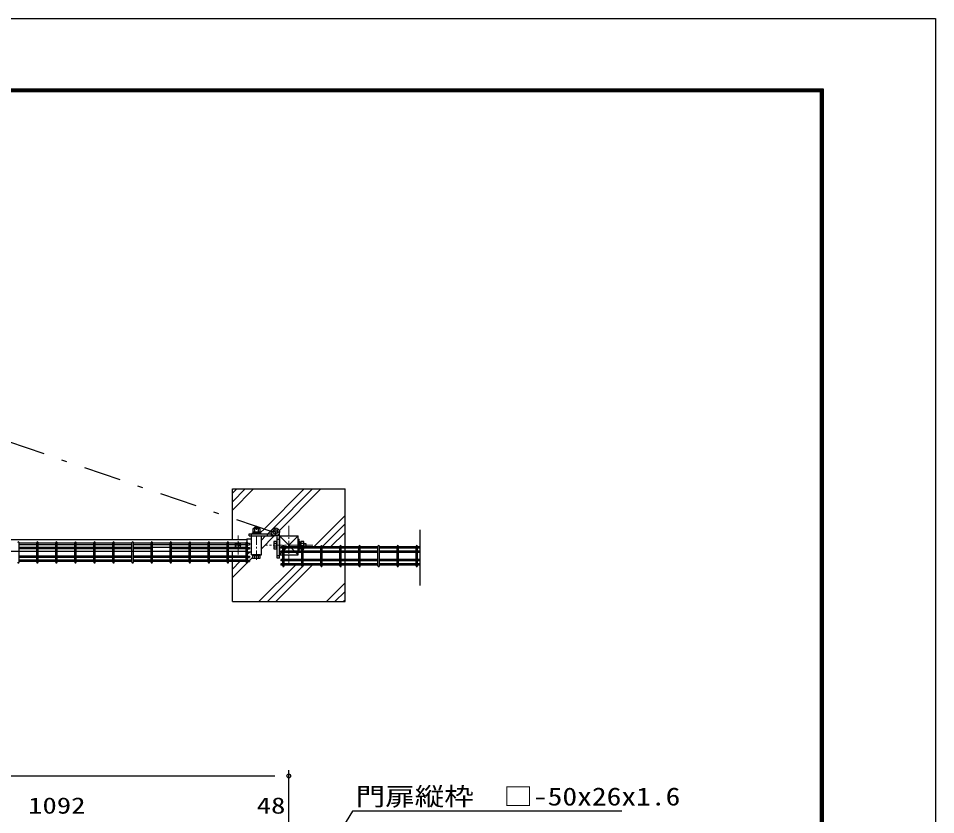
# Model space of a CAD drawing. Units: millimetres, scale not verified. Extents: x -4455 to 4455, y -3150 to 3150.
# Drawn here: x 2011 to 4455, y 1029 to 3150 of the extents above; entities that cross this region are included whole.
import ezdxf
from ezdxf.enums import TextEntityAlignment as Align

# ---------------------------------------------------------------- set-up
doc = ezdxf.new("R2010")
doc.units = ezdxf.units.MM
doc.header["$LTSCALE"] = 20
doc.header["$PDMODE"] = 32
doc.header["$PDSIZE"] = 10
doc.linetypes.add('USER1', pattern=[2, 1.25, -0.25, 0.25, -0.25])
doc.linetypes.add('USER3', pattern=[10.7, 5, -2.5, 0.7, -2.5])
for name, color, linetype, lineweight in [('0-2_外形線', 7, 'Continuous', 25), ('0-3_0', 7, 'Continuous', 25), ('0-4_軸線', 1, 'USER1', 9), ('0-8_扉縦枠', 7, 'Continuous', 25), ('0-9_J180', 2, 'Continuous', 25), ('0-A_LAYER15', 1, 'Continuous', 25), ('0-B_EXTCNT-L', 4, 'Continuous', 25), ('0-E_ハッチング', 4, 'Continuous', 25), ('0-F_扉横枠', 7, 'Continuous', 25), ('1-0_丁番', 3, 'Continuous', 25), ('1-9_LAYER12', 3, 'Continuous', 25)]:
    doc.layers.add(name, color=color, linetype=linetype, lineweight=lineweight)
doc.layers.add('0-7_DEFPOINTS', color=7, linetype='Continuous')
doc.styles.add('ＭＳ ゴシック', font='')
doc.styles.get('ＭＳ ゴシック').set_extended_font_data('MS Gothic')

msp = doc.modelspace()

# ---------------------------------------------------------------- linework, layer by layer
at = {"layer": '0-2_外形線'}
for p, q in [((2706.11, 1771.58), (2756.11, 1771.58)), ((2756.11, 1771.58), (2706.11, 1721.58)), ((2756.11, 1721.58), (2706.11, 1771.58)), ((2756.11, 1721.58), (2706.11, 1771.58)), ((2756.11, 1771.58), (2706.11, 1721.58)), ((2706.11, 1771.58), (2706.11, 1721.58)), ((2706.11, 1771.58), (2706.11, 1721.58)), ((2756.11, 1721.58), (2756.11, 1771.58)), ((2706.11, 1721.58), (2756.11, 1721.58))]:
    msp.add_line(p, q, dxfattribs=at)
at = {"layer": '0-3_0'}
for p, q in [((2581.11, 1896.58), (2881.11, 1896.58)), ((2581.11, 1762.08), (2581.11, 1896.58)), ((2881.11, 1596.58), (2881.11, 1896.58)), ((2581.11, 1596.58), (2581.11, 1731.08)), ((2581.11, 1596.58), (2881.11, 1596.58))]:
    msp.add_line(p, q, dxfattribs=at)
at = {"layer": '0-3_0', "color": 3}
msp.add_lwpolyline([(-4455, 3150), (4455, 3150), (4455, -3150), (-4455, -3150)], close=True, dxfattribs=at)
at = {"layer": '0-3_0'}
for points in [[(-4155, 2962.5), (4155, 2962.5), (4155, -2962.5), (-4155, -2962.5)], [(-4153.13, 2960.62), (4153.12, 2960.62), (4153.12, -2960.63), (-4153.13, -2960.63)], [(-4151.25, 2958.75), (4151.25, 2958.75), (4151.25, -2958.75), (-4151.25, -2958.75)], [(-4149.38, 2956.87), (4149.37, 2956.87), (4149.37, -2956.88), (-4149.38, -2956.88)], [(-4147.5, 2955), (4147.5, 2955), (4147.5, -2955), (-4147.5, -2955)]]:
    msp.add_lwpolyline(points, close=True, dxfattribs=at)
at = {"layer": '0-4_軸線'}
for p, q in [((2645.11, 1707.92), (2645.11, 1798.39)), ((2731.11, 1693.49), (2731.11, 1799.67)), ((2595.91, 1722.43), (2595.91, 1773)), ((2595.91, 1722.43), (2595.91, 1773)), ((2794.92, 1746.58), (2667.29, 1746.58)), ((2794.78, 1746.58), (2667.43, 1746.58))]:
    msp.add_line(p, q, dxfattribs=at)
at = {"layer": '0-7_DEFPOINTS'}
msp.add_point((2731.11, 1132.29), dxfattribs=at)
at = {"layer": '0-8_扉縦枠'}
for p, q in [((2632.11, 1721.58), (2632.11, 1771.58)), ((2632.11, 1771.58), (2658.11, 1771.58)), ((2658.11, 1721.58), (2658.11, 1771.58)), ((2632.11, 1721.58), (2658.11, 1721.58))]:
    msp.add_line(p, q, dxfattribs=at)
at = {"layer": '0-9_J180'}
for p, q in [((2012.36, 1701.28), (2012.36, 1753.68)), ((2059.53, 1751.88), (2012.36, 1751.88)), ((2059.53, 1748.28), (2012.36, 1748.28)), ((2059.53, 1740.58), (2012.36, 1740.58)), ((2059.53, 1736.98), (2012.36, 1736.98)), ((2059.53, 1701.28), (2059.53, 1753.68)), ((2063.13, 1701.28), (2063.13, 1753.68)), ((2110.3, 1751.88), (2063.13, 1751.88)), ((2110.3, 1748.28), (2063.13, 1748.28)), ((2110.3, 1740.58), (2063.13, 1740.58)), ((2110.3, 1736.98), (2063.13, 1736.98)), ((2110.3, 1701.28), (2110.3, 1753.68)), ((2113.9, 1701.28), (2113.9, 1753.68)), ((2161.07, 1751.88), (2113.9, 1751.88)), ((2161.07, 1748.28), (2113.9, 1748.28)), ((2161.07, 1740.58), (2113.9, 1740.58)), ((2161.07, 1736.98), (2113.9, 1736.98)), ((2161.07, 1701.28), (2161.07, 1753.68)), ((2164.67, 1701.28), (2164.67, 1753.68)), ((2211.84, 1751.88), (2164.67, 1751.88)), ((2211.84, 1748.28), (2164.67, 1748.28)), ((2211.84, 1740.58), (2164.67, 1740.58)), ((2211.84, 1736.98), (2164.67, 1736.98)), ((2211.84, 1701.28), (2211.84, 1753.68)), ((2215.44, 1701.28), (2215.44, 1753.68)), ((2262.61, 1751.88), (2215.44, 1751.88)), ((2262.61, 1748.28), (2215.44, 1748.28)), ((2262.61, 1740.58), (2215.44, 1740.58)), ((2262.61, 1736.98), (2215.44, 1736.98)), ((2262.61, 1701.28), (2262.61, 1753.68)), ((2266.21, 1701.28), (2266.21, 1753.68)), ((2313.38, 1751.88), (2266.21, 1751.88)), ((2313.38, 1748.28), (2266.21, 1748.28)), ((2313.38, 1740.58), (2266.21, 1740.58)), ((2313.38, 1736.98), (2266.21, 1736.98)), ((2313.38, 1701.28), (2313.38, 1753.68)), ((2316.98, 1701.28), (2316.98, 1753.68)), ((2364.14, 1751.88), (2316.98, 1751.88)), ((2364.14, 1748.28), (2316.98, 1748.28)), ((2364.14, 1740.58), (2316.98, 1740.58)), ((2364.14, 1736.98), (2316.98, 1736.98)), ((2364.14, 1701.28), (2364.14, 1753.68)), ((2367.74, 1701.28), (2367.74, 1753.68)), ((2414.91, 1751.88), (2367.74, 1751.88)), ((2414.91, 1748.28), (2367.74, 1748.28)), ((2414.91, 1740.58), (2367.74, 1740.58)), ((2414.91, 1701.28), (2414.91, 1753.68)), ((2418.51, 1701.28), (2418.51, 1753.68)), ((2465.68, 1751.88), (2418.51, 1751.88)), ((2465.68, 1748.28), (2418.51, 1748.28)), ((2465.68, 1740.58), (2418.51, 1740.58)), ((2465.68, 1736.98), (2418.51, 1736.98)), ((2465.68, 1701.28), (2465.68, 1753.68)), ((2469.28, 1701.28), (2469.28, 1753.68)), ((2516.45, 1751.88), (2469.28, 1751.88)), ((2516.45, 1748.28), (2469.28, 1748.28)), ((2516.45, 1740.58), (2469.28, 1740.58)), ((2516.45, 1736.98), (2469.28, 1736.98)), ((2516.45, 1701.28), (2516.45, 1753.68)), ((2520.05, 1701.28), (2520.05, 1753.68)), ((2567.22, 1751.88), (2520.05, 1751.88)), ((2567.22, 1748.28), (2520.05, 1748.28)), ((2567.22, 1740.58), (2520.05, 1740.58)), ((2567.22, 1736.98), (2520.05, 1736.98)), ((2567.22, 1701.28), (2567.22, 1753.68)), ((2570.82, 1701.28), (2570.82, 1753.68)), ((2617.99, 1751.88), (2570.82, 1751.88)), ((2617.99, 1748.28), (2570.82, 1748.28)), ((2617.99, 1740.58), (2570.82, 1740.58)), ((2617.99, 1736.98), (2570.82, 1736.98)), ((2617.99, 1701.28), (2617.99, 1753.68)), ((2621.59, 1701.28), (2621.59, 1753.68)), ((2621.61, 1751.88), (2626.81, 1751.88)), ((2621.61, 1748.28), (2626.81, 1748.28)), ((2621.61, 1740.58), (2626.81, 1740.58)), ((2621.61, 1736.98), (2626.81, 1736.98)), ((2626.81, 1751.88), (2626.81, 1748.28)), ((2626.81, 1740.58), (2626.81, 1736.98)), ((2715.11, 1742.38), (2709.91, 1742.38)), ((2709.91, 1742.38), (2709.91, 1738.78)), ((2715.11, 1738.78), (2709.91, 1738.78)), ((2715.11, 1691.78), (2715.11, 1744.18)), ((2718.71, 1691.78), (2718.71, 1744.18)), ((2765.88, 1742.38), (2718.71, 1742.38)), ((2765.88, 1738.78), (2718.71, 1738.78)), ((2765.88, 1691.78), (2765.88, 1744.18)), ((2769.48, 1691.78), (2769.48, 1744.18)), ((2816.64, 1742.38), (2769.48, 1742.38)), ((2816.64, 1738.78), (2769.48, 1738.78)), ((2816.64, 1691.78), (2816.64, 1744.18)), ((2820.24, 1691.78), (2820.24, 1744.18)), ((2867.41, 1742.38), (2820.24, 1742.38)), ((2867.41, 1738.78), (2820.24, 1738.78)), ((2867.41, 1691.78), (2867.41, 1744.18)), ((2871.01, 1691.78), (2871.01, 1744.18)), ((2918.18, 1742.38), (2871.01, 1742.38)), ((2918.18, 1738.78), (2871.01, 1738.78)), ((2918.18, 1691.78), (2918.18, 1744.18)), ((2921.78, 1691.78), (2921.78, 1744.18)), ((2968.95, 1742.38), (2921.78, 1742.38)), ((2968.95, 1738.78), (2921.78, 1738.78)), ((2968.95, 1691.78), (2968.95, 1744.18)), ((2972.55, 1691.78), (2972.55, 1744.18)), ((3019.72, 1742.38), (2972.55, 1742.38)), ((3019.72, 1738.78), (2972.55, 1738.78)), ((3019.72, 1691.78), (3019.72, 1744.18)), ((3023.32, 1691.78), (3023.32, 1744.18)), ((3070.49, 1742.38), (3023.32, 1742.38)), ((3070.49, 1738.78), (3023.32, 1738.78)), ((3070.49, 1691.78), (3070.49, 1744.18)), ((3074.09, 1691.78), (3074.09, 1744.18)), ((3081.11, 1742.38), (3074.09, 1742.38)), ((3081.11, 1738.78), (3074.09, 1738.78)), ((2059.53, 1717.98), (2012.36, 1717.98)), ((2059.53, 1714.38), (2012.36, 1714.38)), ((2110.3, 1717.98), (2063.13, 1717.98)), ((2110.3, 1714.38), (2063.13, 1714.38)), ((2161.07, 1717.98), (2113.9, 1717.98)), ((2161.07, 1714.38), (2113.9, 1714.38)), ((2211.84, 1717.98), (2164.67, 1717.98)), ((2211.84, 1714.38), (2164.67, 1714.38)), ((2262.61, 1717.98), (2215.44, 1717.98)), ((2262.61, 1714.38), (2215.44, 1714.38)), ((2313.38, 1717.98), (2266.21, 1717.98)), ((2313.38, 1714.38), (2266.21, 1714.38)), ((2364.14, 1717.98), (2316.98, 1717.98)), ((2364.14, 1714.38), (2316.98, 1714.38)), ((2414.91, 1717.98), (2367.74, 1717.98)), ((2414.91, 1714.38), (2367.74, 1714.38)), ((2465.68, 1717.98), (2418.51, 1717.98)), ((2465.68, 1714.38), (2418.51, 1714.38)), ((2516.45, 1717.98), (2469.28, 1717.98)), ((2516.45, 1714.38), (2469.28, 1714.38)), ((2567.22, 1717.98), (2520.05, 1717.98)), ((2567.22, 1714.38), (2520.05, 1714.38)), ((2617.99, 1717.98), (2570.82, 1717.98)), ((2617.99, 1714.38), (2570.82, 1714.38)), ((2621.61, 1717.98), (2626.81, 1717.98)), ((2621.61, 1714.38), (2626.81, 1714.38)), ((2626.81, 1717.98), (2626.81, 1714.38)), ((2715.11, 1731.08), (2709.91, 1731.08)), ((2709.91, 1731.08), (2709.91, 1727.48)), ((2715.11, 1727.48), (2709.91, 1727.48)), ((2765.88, 1731.08), (2718.71, 1731.08)), ((2765.88, 1727.48), (2718.71, 1727.48)), ((2816.64, 1731.08), (2769.48, 1731.08)), ((2816.64, 1727.48), (2769.48, 1727.48)), ((2867.41, 1731.08), (2820.24, 1731.08)), ((2867.41, 1727.48), (2820.24, 1727.48)), ((2918.18, 1731.08), (2871.01, 1731.08)), ((2918.18, 1727.48), (2871.01, 1727.48)), ((2968.95, 1731.08), (2921.78, 1731.08)), ((2968.95, 1727.48), (2921.78, 1727.48)), ((3019.72, 1731.08), (2972.55, 1731.08)), ((3019.72, 1727.48), (2972.55, 1727.48)), ((3070.49, 1731.08), (3023.32, 1731.08)), ((3070.49, 1727.48), (3023.32, 1727.48)), ((3081.11, 1731.08), (3074.09, 1731.08)), ((3081.11, 1727.48), (3074.09, 1727.48)), ((2059.53, 1706.68), (2012.36, 1706.68)), ((2059.53, 1703.08), (2012.36, 1703.08)), ((2110.3, 1706.68), (2063.13, 1706.68)), ((2110.3, 1703.08), (2063.13, 1703.08)), ((2161.07, 1706.68), (2113.9, 1706.68)), ((2161.07, 1703.08), (2113.9, 1703.08)), ((2211.84, 1706.68), (2164.67, 1706.68)), ((2211.84, 1703.08), (2164.67, 1703.08)), ((2262.61, 1706.68), (2215.44, 1706.68)), ((2262.61, 1703.08), (2215.44, 1703.08)), ((2313.38, 1706.68), (2266.21, 1706.68)), ((2313.38, 1703.08), (2266.21, 1703.08)), ((2364.14, 1706.68), (2316.98, 1706.68)), ((2364.14, 1703.08), (2316.98, 1703.08)), ((2414.91, 1706.68), (2367.74, 1706.68)), ((2414.91, 1703.08), (2367.74, 1703.08)), ((2465.68, 1706.68), (2418.51, 1706.68)), ((2465.68, 1703.08), (2418.51, 1703.08)), ((2516.45, 1706.68), (2469.28, 1706.68)), ((2516.45, 1703.08), (2469.28, 1703.08)), ((2567.22, 1706.68), (2520.05, 1706.68)), ((2567.22, 1703.08), (2520.05, 1703.08)), ((2617.99, 1706.68), (2570.82, 1706.68)), ((2617.99, 1703.08), (2570.82, 1703.08)), ((2621.61, 1706.68), (2626.81, 1706.68)), ((2621.61, 1703.08), (2626.81, 1703.08)), ((2626.81, 1706.68), (2626.81, 1703.08)), ((2715.11, 1708.48), (2709.91, 1708.48)), ((2709.91, 1708.48), (2709.91, 1704.88)), ((2715.11, 1704.88), (2709.91, 1704.88)), ((2715.11, 1693.58), (2709.91, 1693.58)), ((2765.88, 1708.48), (2718.71, 1708.48)), ((2765.88, 1704.88), (2718.71, 1704.88)), ((2765.88, 1697.18), (2718.71, 1697.18)), ((2765.88, 1693.58), (2718.71, 1693.58)), ((2816.64, 1708.48), (2769.48, 1708.48)), ((2816.64, 1704.88), (2769.48, 1704.88)), ((2816.64, 1697.18), (2769.48, 1697.18)), ((2816.64, 1693.58), (2769.48, 1693.58)), ((2867.41, 1708.48), (2820.24, 1708.48)), ((2867.41, 1704.88), (2820.24, 1704.88)), ((2867.41, 1697.18), (2820.24, 1697.18)), ((2867.41, 1693.58), (2820.24, 1693.58)), ((2918.18, 1708.48), (2871.01, 1708.48)), ((2918.18, 1704.88), (2871.01, 1704.88)), ((2918.18, 1697.18), (2871.01, 1697.18)), ((2918.18, 1693.58), (2871.01, 1693.58)), ((2968.95, 1708.48), (2921.78, 1708.48)), ((2968.95, 1704.88), (2921.78, 1704.88)), ((2968.95, 1697.18), (2921.78, 1697.18)), ((2968.95, 1693.58), (2921.78, 1693.58)), ((3019.72, 1708.48), (2972.55, 1708.48)), ((3019.72, 1704.88), (2972.55, 1704.88)), ((3019.72, 1697.18), (2972.55, 1697.18)), ((3019.72, 1693.58), (2972.55, 1693.58)), ((3070.49, 1708.48), (3023.32, 1708.48)), ((3070.49, 1704.88), (3023.32, 1704.88)), ((3070.49, 1697.18), (3023.32, 1697.18)), ((3070.49, 1693.58), (3023.32, 1693.58)), ((3081.11, 1708.48), (3074.09, 1708.48)), ((3081.11, 1704.88), (3074.09, 1704.88)), ((3081.11, 1697.18), (3074.09, 1697.18)), ((3081.11, 1693.58), (3074.09, 1693.58))]:
    msp.add_line(p, q, dxfattribs=at)
msp.add_lwpolyline([(2715.11, 1697.18), (2709.91, 1697.18), (2709.91, 1693.58)], dxfattribs=at)
for centre, start, end in [((2010.56, 1753.68), 0, 180), ((2061.33, 1753.68), 0, 180), ((2112.1, 1753.68), 0, 180), ((2162.87, 1753.68), 0, 180), ((2213.64, 1753.68), 0, 180), ((2264.41, 1753.68), 0, 180), ((2315.18, 1753.68), 0, 180), ((2365.94, 1753.68), 0, 180), ((2416.71, 1753.68), 0, 180), ((2467.48, 1753.68), 0, 180), ((2518.25, 1753.68), 0, 180), ((2569.02, 1753.68), 0, 180), ((2619.79, 1753.68), 0, 180), ((2716.91, 1744.18), 0, 180), ((2767.68, 1744.18), 0, 180), ((2818.44, 1744.18), 0, 180), ((2869.21, 1744.18), 0, 180), ((2919.98, 1744.18), 0, 180), ((2970.75, 1744.18), 0, 180), ((3021.52, 1744.18), 0, 180), ((3072.29, 1744.18), 0, 180), ((2010.56, 1701.28), 180, 0), ((2061.33, 1701.28), 180, 0), ((2112.1, 1701.28), 180, 0), ((2162.87, 1701.28), 180, 0), ((2213.64, 1701.28), 180, 0), ((2264.41, 1701.28), 180, 0), ((2315.18, 1701.28), 180, 0), ((2365.94, 1701.28), 180, 0), ((2416.71, 1701.28), 180, 0), ((2467.48, 1701.28), 180, 0), ((2518.25, 1701.28), 180, 0), ((2569.02, 1701.28), 180, 0), ((2619.79, 1701.28), 180, 0), ((2716.91, 1691.78), 180, 0), ((2767.68, 1691.78), 180, 0), ((2818.44, 1691.78), 180, 0), ((2869.21, 1691.78), 180, 0), ((2919.98, 1691.78), 180, 0), ((2970.75, 1691.78), 180, 0), ((3021.52, 1691.78), 180, 0), ((3072.29, 1691.78), 180, 0)]:
    msp.add_arc(centre, 1.8, start, end, dxfattribs=at)
at = {"layer": '0-A_LAYER15', "color": 2}
msp.add_line((428.61, 1132.29), (2693.61, 1132.29), dxfattribs=at)
at = {"layer": '0-A_LAYER15'}
msp.add_line((2731.11, 751.35), (2731.11, 1147.29), dxfattribs=at)
at = {"layer": '0-B_EXTCNT-L'}
msp.add_line((3081.11, 1639.45), (3081.11, 1788.16), dxfattribs=at)
at = {"layer": '0-E_ハッチング', "linetype": 'USER3'}
msp.add_line((2686.98, 1782.26), (1654.4, 2135.04), dxfattribs=at)
at = {"layer": '0-E_ハッチング'}
for p, q in [((2581.11, 1840.24), (2637.45, 1896.58)), ((2581.11, 1862.69), (2615, 1896.58)), ((2581.11, 1885.14), (2592.55, 1896.58)), ((2689.33, 1791.3), (2794.6, 1896.58)), ((2705.65, 1785.17), (2817.05, 1896.58)), ((2797.56, 1742.38), (2881.11, 1825.93)), ((2820.24, 1742.62), (2881.11, 1803.48)), ((2658.11, 1737.63), (2692.05, 1771.58)), ((2658.11, 1760.08), (2669.6, 1771.58)), ((2842.46, 1742.38), (2881.11, 1781.03)), ((2621.59, 1723.57), (2627.15, 1729.13)), ((2626.81, 1706.33), (2634.95, 1714.48)), ((2756.06, 1721.62), (2756.11, 1721.66)), ((2581.11, 1683.08), (2601.1, 1703.08)), ((2581.11, 1660.63), (2619.96, 1699.49)), ((2621.57, 1701.1), (2623.55, 1703.08)), ((2651.76, 1596.58), (2748.76, 1693.58)), ((2674.21, 1596.58), (2767.62, 1689.99)), ((2696.66, 1596.58), (2793.66, 1693.58)), ((2769.48, 1691.85), (2771.21, 1693.58)), ((2831.36, 1596.58), (2881.11, 1646.32)), ((2853.81, 1596.58), (2881.11, 1623.87)), ((2876.26, 1596.58), (2881.11, 1601.42))]:
    msp.add_line(p, q, dxfattribs=at)
for points in [[(2655.15, 1779.58), (2666.47, 1790.9), (2772.15, 1896.58)], [(2675.6, 1777.58), (2682.27, 1784.25), (2686.23, 1788.2)]]:
    msp.add_lwpolyline(points, dxfattribs=at)
at = {"layer": '0-F_扉横枠'}
for p, q in [((1605.11, 1762.08), (2619.11, 1762.08)), ((2619.11, 1764.03), (2632.11, 1764.03)), ((2619.11, 1764.03), (2619.11, 1729.13)), ((2595.73, 1746.58), (2589.32, 1746.58)), ((2589.41, 1750.33), (2595.91, 1754.08)), ((2589.41, 1742.83), (2589.41, 1750.33)), ((2589.41, 1742.83), (2595.91, 1739.08)), ((2595.82, 1746.58), (2596, 1746.58)), ((2602.4, 1750.33), (2595.91, 1754.08)), ((2595.91, 1746.76), (2595.91, 1753.17)), ((2595.91, 1746.49), (2595.91, 1746.67)), ((2595.91, 1746.4), (2595.91, 1740)), ((2602.4, 1742.83), (2595.91, 1739.08)), ((2596.09, 1746.58), (2602.49, 1746.58)), ((2602.4, 1742.83), (2602.4, 1750.33)), ((1605.11, 1731.08), (2619.11, 1731.08)), ((2619.11, 1729.13), (2632.11, 1729.13))]:
    msp.add_line(p, q, dxfattribs=at)
msp.add_circle((2595.91, 1746.58), 6.5, dxfattribs=at)
at = {"layer": '1-0_丁番'}
for p, q in [((2635.3, 1790.08), (2635.3, 1782.08)), ((2654.93, 1790.08), (2635.3, 1790.08)), ((2640.21, 1790.08), (2640.21, 1782.08)), ((2650.03, 1790.08), (2650.03, 1782.08)), ((2654.93, 1782.08), (2654.93, 1790.08)), ((2625.55, 1771.58), (2625.55, 1777.58)), ((2625.55, 1777.58), (2685.46, 1777.58)), ((2625.55, 1771.58), (2693.33, 1771.58)), ((2634.62, 1777.58), (2655.62, 1777.58)), ((2635.3, 1782.08), (2654.93, 1782.08)), ((2635.92, 1779.58), (2635.92, 1782.08)), ((2654.32, 1782.08), (2654.32, 1779.58)), ((2655.62, 1779.58), (2655.62, 1777.58)), ((2685.55, 1771.58), (2685.55, 1777.58)), ((2706.11, 1772.74), (2700.11, 1772.74)), ((2700.11, 1712.74), (2700.11, 1772.65)), ((2706.11, 1712.74), (2706.11, 1780.53)), ((2756.11, 1762.58), (2759.11, 1762.58)), ((2759.11, 1730.58), (2759.11, 1762.58)), ((2691.11, 1756.42), (2691.11, 1736.79)), ((2698.11, 1756.42), (2691.11, 1756.42)), ((2698.11, 1751.51), (2691.11, 1751.51)), ((2698.11, 1741.7), (2691.11, 1741.7)), ((2691.11, 1736.79), (2698.11, 1736.79)), ((2698.11, 1757.1), (2698.11, 1736.1)), ((2698.11, 1757.1), (2700.11, 1757.1)), ((2698.11, 1736.1), (2700.11, 1736.1)), ((2756.11, 1757.05), (2756.11, 1736.05)), ((2759.11, 1757.05), (2761.11, 1757.05)), ((2761.11, 1736.05), (2759.11, 1736.05)), ((2761.11, 1757.05), (2761.11, 1736.05)), ((2761.11, 1755.75), (2763.61, 1755.75)), ((2763.61, 1737.35), (2761.11, 1737.35)), ((2763.61, 1756.37), (2763.61, 1736.74)), ((2771.61, 1756.37), (2763.61, 1756.37)), ((2771.61, 1751.46), (2763.61, 1751.46)), ((2771.61, 1741.64), (2763.61, 1741.64)), ((2763.61, 1736.74), (2771.61, 1736.74)), ((2771.61, 1736.74), (2771.61, 1756.37)), ((2634.26, 1721.58), (2634.26, 1719.58)), ((2634.26, 1719.58), (2655.26, 1719.58)), ((2655.26, 1721.58), (2634.95, 1721.58)), ((2634.95, 1719.58), (2634.95, 1712.58)), ((2639.86, 1719.58), (2639.86, 1712.58)), ((2649.67, 1719.58), (2649.67, 1712.58)), ((2655.26, 1719.58), (2655.26, 1721.58)), ((2706.11, 1712.74), (2700.11, 1712.74)), ((2756.11, 1730.58), (2759.11, 1730.58))]:
    msp.add_line(p, q, dxfattribs=at)
at = {"layer": '1-0_丁番', "color": 2}
for p, q in [((2695.26, 1782.44), (2695.26, 1793.2)), ((2695.07, 1782.26), (2684.31, 1782.26)), ((2695.17, 1782.26), (2695.35, 1782.26)), ((2695.26, 1782.17), (2695.26, 1782.35)), ((2695.26, 1782.08), (2695.26, 1771.32)), ((2695.43, 1782.26), (2706.19, 1782.26))]:
    msp.add_line(p, q, dxfattribs=at)
at = {"layer": '1-0_丁番', "color": 4}
for p, q in [((2631.55, 1771.58), (2631.55, 1777.6)), ((2674.55, 1771.58), (2674.55, 1777.59)), ((2706.11, 1761.74), (2700.1, 1761.74)), ((2706.11, 1718.74), (2700.09, 1718.74))]:
    msp.add_line(p, q, dxfattribs=at)
at = {"layer": '1-0_丁番'}
for points in [[(2640.12, 1790.08), (2640.12, 1795.08), (2650.12, 1795.08), (2650.12, 1790.08)], [(2634.62, 1777.58), (2634.62, 1779.58), (2655.62, 1779.58)], [(2771.61, 1751.55), (2776.61, 1751.55), (2776.61, 1741.55), (2771.61, 1741.55)], [(2634.95, 1712.58), (2654.58, 1712.58), (2654.58, 1719.58)]]:
    msp.add_lwpolyline(points, dxfattribs=at)
for radius in [10.85, 6.15]:
    msp.add_circle((2695.25, 1782.26), radius, dxfattribs=at)
at = {"layer": '1-9_LAYER12'}
msp.add_lwpolyline([(3619.07, 1038.39), (2900.69, 1038.39), (2646.88, 624.05)], dxfattribs=at)

# ---------------------------------------------------------------- texts
at = {"layer": '0-A_LAYER15', "color": 3, "style": 'ＭＳ ゴシック', "width": 1.3}
for s, p in [('1092', (2036.52, 1018.97)), ('48', (2645.68, 1018.97))]:
    msp.add_text(s, height=43.26, dxfattribs=at).set_placement(p, align=Align.BOTTOM_LEFT)
at = {"layer": '1-9_LAYER12', "style": 'ＭＳ ゴシック', "width": 1.2}
msp.add_text('門扉縦枠\u3000□-50x26x1.6', height=48.11, dxfattribs=at).set_placement((2909.36, 1039.14), align=Align.BOTTOM_LEFT)

doc.saveas('drawing.dxf')
